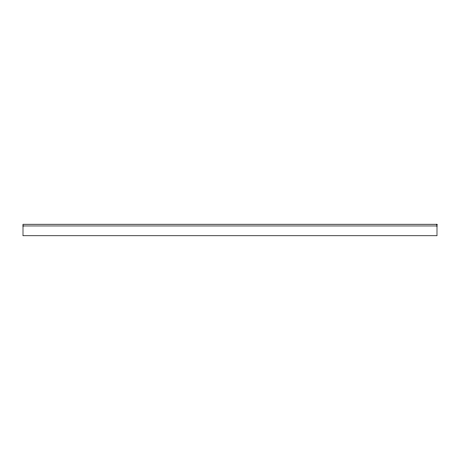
<?xml version="1.0" encoding="UTF-8"?>
<svg xmlns="http://www.w3.org/2000/svg" width="460" height="460" viewBox="0 0 460 460"><rect width="100%" height="100%" fill="white"/><g stroke="black" fill="none" stroke-linecap="round" stroke-linejoin="round"><path stroke-width="0.69" d="M23.012 225.969L436.988 225.969M436.988 224.238L23.012 224.238L23 235.761L436.988 235.761L437 224.238"/></g></svg>
